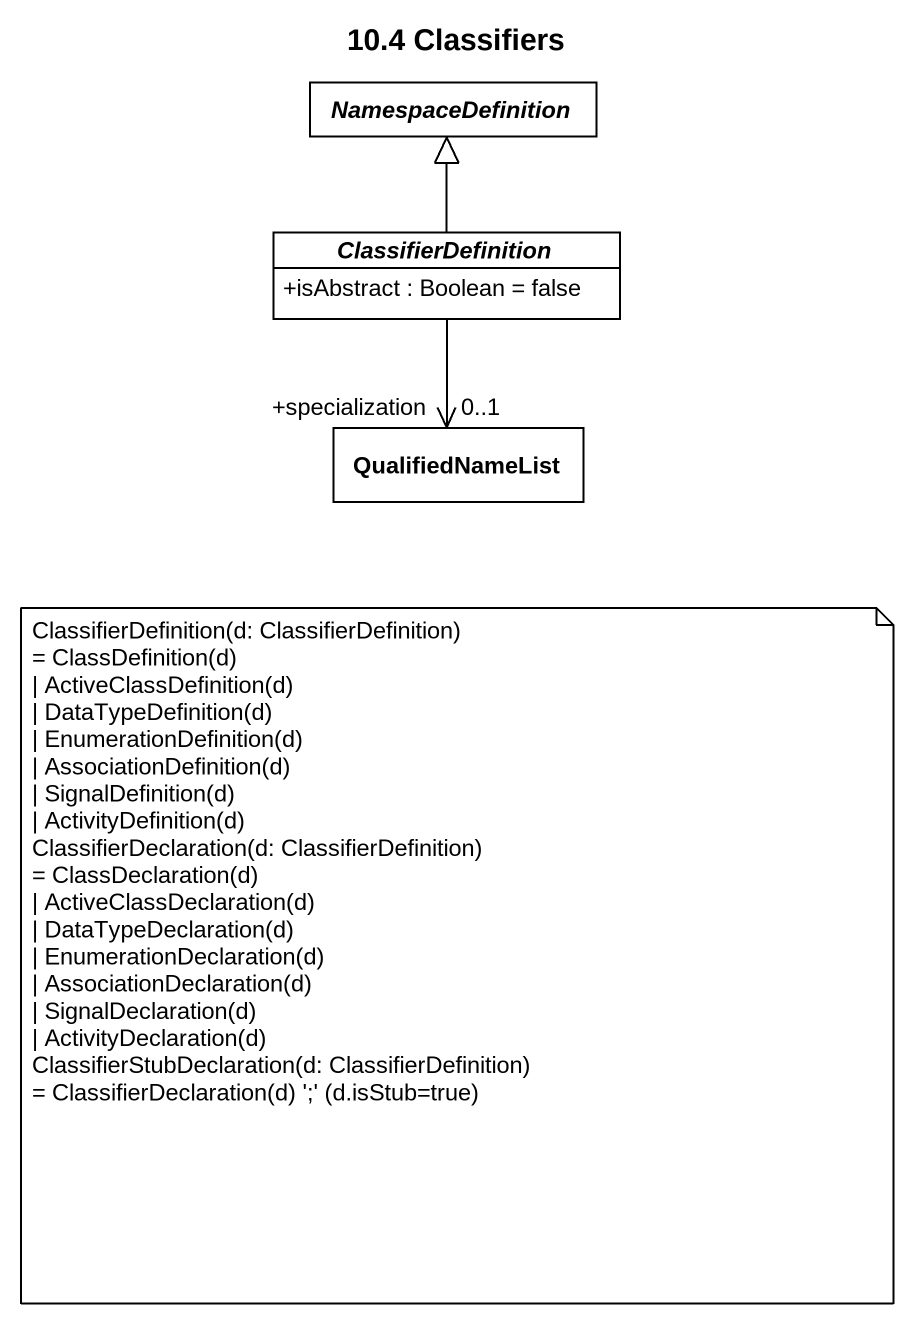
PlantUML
@startuml
title 10.4 Classifiers
hide circle
hide empty members
skinparam classAttributeIconSize 0
abstract class NamespaceDefinition
abstract class ClassifierDefinition {
  +isAbstract : Boolean = false
}
class QualifiedNameList
ClassifierDefinition -up-|> NamespaceDefinition
ClassifierDefinition --> "+specialization\n0..1" QualifiedNameList
note as N1
  ClassifierDefinition(d: ClassifierDefinition)
  ~= ClassDefinition(d)
  ~| ActiveClassDefinition(d)
  ~| DataTypeDefinition(d)
  ~| EnumerationDefinition(d)
  ~| AssociationDefinition(d)
  ~| SignalDefinition(d)
  ~| ActivityDefinition(d)
  ClassifierDeclaration(d: ClassifierDefinition)
  ~= ClassDeclaration(d)
  ~| ActiveClassDeclaration(d)
  ~| DataTypeDeclaration(d)
  ~| EnumerationDeclaration(d)
  ~| AssociationDeclaration(d)
  ~| SignalDeclaration(d)
  ~| ActivityDeclaration(d)
  ClassifierStubDeclaration(d: ClassifierDefinition)
  ~= ClassifierDeclaration(d) ';' (d.isStub=true)
end note
@enduml
